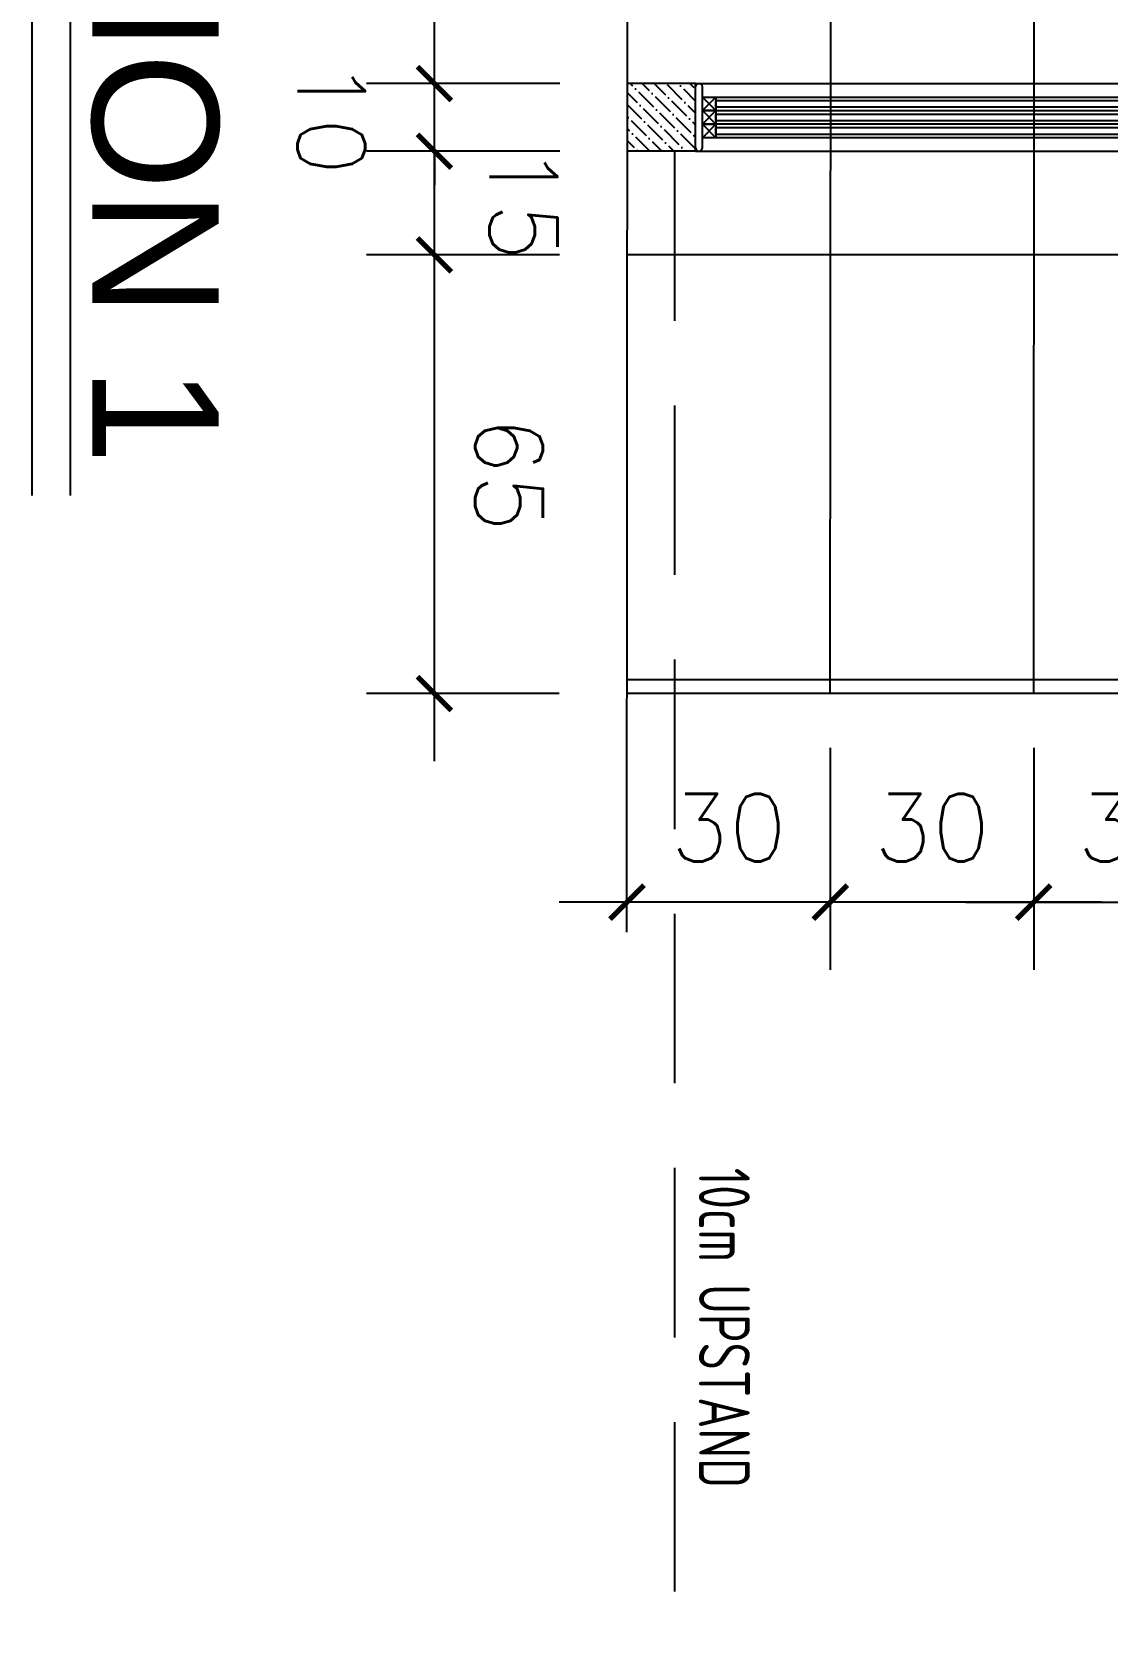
# Model space of a CAD drawing. Header units: centimetres. Extents: x -1797 to 2001, y -8788 to 1856.
# Drawn here: x -1541.3 to -1382.6, y -229.1 to 8.5 of the extents above; entities that cross this region are included whole.
import ezdxf

# ---------------------------------------------------------------- set-up
doc = ezdxf.new("R2010")
doc.units = ezdxf.units.CM
doc.header["$LTSCALE"] = 100
doc.header["$MEASUREMENT"] = 0
doc.set_wipeout_variables(frame=1)
doc.header["$PDMODE"] = 35
doc.linetypes.add('HIDDEN', pattern=[0.375, 0.25, -0.125])
for name, color, linetype in [('DIM', 1, 'Continuous'), ('HATCH-1', 252, 'Continuous'), ('HIDDEN -03', 8, 'HIDDEN'), ('ID_Flooring_02', 127, 'Continuous'), ('TEXT', 3, 'Continuous'), ('Text-1', 3, 'Continuous'), ('WALL-01', 7, 'Continuous'), ('WALL-03', 2, 'Continuous'), ('WALL-04', 1, 'Continuous'), ('WALL-05', 8, 'Continuous')]:
    doc.layers.add(name, color=color, linetype=linetype)
doc.styles.add('ART', font='arial.ttf')
doc.styles.add('HB25Small', font='ARCHSTYL.SHX', dxfattribs={"width": 0.8, "height": 2.5})
doc.styles.add('ISO', font='isocp2.shx', dxfattribs={"width": 0.8})
doc.styles.add('ROMANS', font='romans')
doc.dimstyles.new('AS-17-100', dxfattribs={"dimtxt": 10, "dimasz": 5, "dimexe": 10, "dimexo": 10, "dimgap": 6, "dimtad": 1, "dimtoh": 1, "dimdec": 0, "dimdsep": 46, "dimtxsty": 'ROMANS', "dimblk1": 'ARCHTICK', "dimblk2": 'ARCHTICK', "dimsah": 1, "dimcen": 25, "dimdle": 10, "dimclrd": 1, "dimclre": 1, "dimclrt": 2, "dimadec": 0, "dimazin": 0, "dimtfac": 1, "dimtdec": 0, "dimtofl": 0, "dimtmove": 2, "dimatfit": 3, "dimldrblk": 'ARCHTICK', "dimfxl": 1, "dimtolj": 1, "dimtzin": 0, "dimarcsym": 0})
doc.dimstyles.new('DIM DET', dxfattribs={"dimtxt": 0.05, "dimasz": 0.025, "dimexe": 0.025, "dimexo": 0.025, "dimgap": 0.025, "dimtad": 1, "dimzin": 0, "dimdsep": 46, "dimtxsty": 'ISO', "dimblk": 'ARCHTICK', "dimcen": 0.1, "dimdle": 0.025, "dimclrd": 15, "dimclre": 15, "dimclrt": 2, "dimadec": 0, "dimazin": 0, "dimtfac": 1, "dimtmove": 2, "dimatfit": 0, "dimldrblk": 'ARCHTICK', "dimfxl": 0.17, "dimtzin": 1, "dimarcsym": 0})

# ---------------------------------------------------------------- blocks, each defined once
blk = doc.blocks.new('_ARCHTICK')
at = {"color": 0, "linetype": 'ByBlock', "const_width": 0.15}
blk.add_lwpolyline([(-0.5, -0.5), (0.5, 0.5)], dxfattribs=at)
blk = doc.blocks.new('*D560')
at = {"layer": 'Defpoints', "color": 0, "transparency": 16777216}
for p in [(-1393.54, -87.08), (-1363.54, -87.05), (-1363.54, -119.83)]:
    blk.add_point(p, dxfattribs=at)
at = {"layer": 'DIM', "color": 1, "lineweight": -2, "transparency": 16777216}
for p, q in [((-1393.54, -97.08), (-1393.54, -129.83)), ((-1363.54, -97.05), (-1363.54, -129.83)), ((-1403.54, -119.83), (-1353.54, -119.83))]:
    blk.add_line(p, q, dxfattribs=at)
at = {"layer": 'DIM', "color": 1, "lineweight": -2, "transparency": 16777216, "xscale": 5, "yscale": 5, "zscale": 5, "rotation": 180}
blk.add_blockref('_ARCHTICK', (-1393.54, -119.83), dxfattribs=at)
at = {"layer": 'DIM', "color": 1, "lineweight": -2, "transparency": 16777216, "xscale": 5, "yscale": 5, "zscale": 5}
blk.add_blockref('_ARCHTICK', (-1363.54, -119.83), dxfattribs=at)
at = {"layer": 'DIM', "color": 2, "transparency": 16777216, "insert": (-1378.54, -108.83), "char_height": 10, "attachment_point": 5, "style": 'ROMANS'}
blk.add_mtext('\\A1;30', dxfattribs=at)
blk = doc.blocks.new('shower_d')
at = {"layer": 'HATCH-1'}
h = blk.add_hatch(dxfattribs=at)
h.set_pattern_fill('ANSI36', color=256, scale=10)
h.set_pattern_definition([(45, (32585.1079, -17820.0297), (0.662912607, 2.43067956), [3.125, -0.625, 0, -0.625])])
h.paths.add_polyline_path([(2434.18, -5355.46), (2444.18, -5355.46), (2444.18, -5365.46), (2434.18, -5365.46)])
at = {"layer": 'WALL-01'}
for p, q in [((2444.18, -5355.46), (2434.18, -5355.46)), ((2434.18, -5355.46), (2434.18, -5365.46)), ((2444.18, -5355.46), (2444.18, -5365.46))]:
    blk.add_line(p, q, dxfattribs=at)
at = {"layer": 'WALL-03'}
for p, q in [((2434.18, -5355.46), (2434.18, -5055.58)), ((2444.18, -5355.46), (2444.18, -5055.58))]:
    blk.add_line(p, q, dxfattribs=at)
at = {"layer": 'WALL-04'}
for p, q in [((2445.68, -5289.46), (2445.68, -5229.46)), ((2447.68, -5229.46), (2447.68, -5289.46)), ((2439.68, -5283.46), (2433.68, -5283.46)), ((2439.68, -5283.46), (2445.68, -5283.46)), ((2439.68, -5285.46), (2433.68, -5285.46)), ((2439.68, -5285.46), (2445.68, -5285.46)), ((2445.68, -5289.46), (2447.68, -5289.46)), ((2443.68, -5354.46), (2434.68, -5354.46)), ((2443.68, -5355.46), (2434.68, -5355.46))]:
    blk.add_line(p, q, dxfattribs=at)
for points in [[(2433.68, -5229.46), (2433.68, -5289.46), (2431.68, -5289.46), (2431.68, -5229.46)], [(2436.18, -5352.46), (2438.18, -5352.46), (2438.18, -5354.46), (2436.18, -5354.46)], [(2438.18, -5352.46), (2440.18, -5352.46), (2440.18, -5354.46), (2438.18, -5354.46)], [(2440.18, -5352.46), (2442.18, -5352.46), (2442.18, -5354.46), (2440.18, -5354.46)]]:
    blk.add_lwpolyline(points, close=True, dxfattribs=at)
for points in [[(2436.18, -5283.46), (2436.18, -5235.46)], [(2436.18, -5283.46), (2436.18, -5235.46)], [(2438.18, -5283.46), (2438.18, -5235.46)], [(2438.18, -5235.46), (2438.18, -5283.46)], [(2440.18, -5235.46), (2440.18, -5283.46)], [(2442.18, -5235.46), (2442.18, -5283.46)], [(2436.18, -5352.46), (2436.18, -5285.46)], [(2438.18, -5352.46), (2438.18, -5285.46)], [(2440.18, -5285.46), (2440.18, -5352.46)], [(2442.18, -5285.46), (2442.18, -5352.46)]]:
    blk.add_lwpolyline(points, dxfattribs=at)
for centre, start, end in [((2434.68, -5354.96), 90, 270), ((2443.68, -5354.96), 270, 90)]:
    blk.add_arc(centre, 0.5, start, end, dxfattribs=at)
at = {"layer": 'WALL-05'}
for p, q in [((2438.18, -5354.46), (2436.18, -5352.46)), ((2436.18, -5354.46), (2438.18, -5352.46)), ((2440.18, -5354.46), (2438.18, -5352.46)), ((2438.18, -5354.46), (2440.18, -5352.46)), ((2442.18, -5354.46), (2440.18, -5352.46)), ((2440.18, -5354.46), (2442.18, -5352.46))]:
    blk.add_line(p, q, dxfattribs=at)
for points in [[(2436.68, -5283.46), (2436.68, -5235.46)], [(2437.68, -5235.46), (2437.68, -5283.46)], [(2438.68, -5283.46), (2438.68, -5235.46)], [(2439.68, -5235.46), (2439.68, -5283.46)], [(2440.68, -5283.46), (2440.68, -5235.46)], [(2441.68, -5235.46), (2441.68, -5283.46)], [(2437.68, -5285.46), (2437.68, -5352.46), (2436.68, -5352.46), (2436.68, -5285.46)], [(2439.68, -5285.46), (2439.68, -5352.46), (2438.68, -5352.46), (2438.68, -5285.46)], [(2441.68, -5285.46), (2441.68, -5352.46), (2440.68, -5352.46), (2440.68, -5285.46)]]:
    blk.add_lwpolyline(points, dxfattribs=at)
blk.add_wipeout([(2433.68, -5229.46), (2433.68, -5289.46), (2431.68, -5289.46), (2431.68, -5229.46)]).dxf.layer = 'WALL-04'
blk = doc.blocks.new('*D571')
at = {"layer": 'Defpoints', "color": 0, "transparency": 16777216}
for p in [(-1423.54, -87.05), (-1453.54, -119.83), (-1453.54, -124.28)]:
    blk.add_point(p, dxfattribs=at)
at = {"layer": 'DIM', "color": 1, "lineweight": -2, "transparency": 16777216}
for p, q in [((-1423.54, -97.05), (-1423.54, -129.83)), ((-1453.54, -114.28), (-1453.54, -109.83)), ((-1413.54, -119.83), (-1463.54, -119.83))]:
    blk.add_line(p, q, dxfattribs=at)
at = {"layer": 'DIM', "color": 1, "lineweight": -2, "transparency": 16777216, "xscale": 5, "yscale": 5, "zscale": 5, "rotation": 180}
blk.add_blockref('_ARCHTICK', (-1453.54, -119.83), dxfattribs=at)
at = {"layer": 'DIM', "color": 1, "lineweight": -2, "transparency": 16777216, "xscale": 5, "yscale": 5, "zscale": 5}
blk.add_blockref('_ARCHTICK', (-1423.54, -119.83), dxfattribs=at)
at = {"layer": 'DIM', "color": 2, "transparency": 16777216, "insert": (-1438.54, -108.83), "char_height": 10, "attachment_point": 5, "style": 'ROMANS'}
blk.add_mtext('\\A1;30', dxfattribs=at)
blk = doc.blocks.new('*D572')
at = {"layer": 'Defpoints', "color": 0, "transparency": 16777216}
for p in [(-1423.54, -87.05), (-1393.54, -87.08), (-1423.54, -119.83)]:
    blk.add_point(p, dxfattribs=at)
at = {"layer": 'DIM', "color": 1, "lineweight": -2, "transparency": 16777216}
for p, q in [((-1423.54, -97.05), (-1423.54, -129.83)), ((-1393.54, -97.08), (-1393.54, -129.83)), ((-1383.54, -119.83), (-1433.54, -119.83))]:
    blk.add_line(p, q, dxfattribs=at)
at = {"layer": 'DIM', "color": 1, "lineweight": -2, "transparency": 16777216, "xscale": 5, "yscale": 5, "zscale": 5, "rotation": 180}
blk.add_blockref('_ARCHTICK', (-1423.54, -119.83), dxfattribs=at)
at = {"layer": 'DIM', "color": 1, "lineweight": -2, "transparency": 16777216, "xscale": 5, "yscale": 5, "zscale": 5}
blk.add_blockref('_ARCHTICK', (-1393.54, -119.83), dxfattribs=at)
at = {"layer": 'DIM', "color": 2, "transparency": 16777216, "insert": (-1408.54, -108.83), "char_height": 10, "attachment_point": 5, "style": 'ROMANS'}
blk.add_mtext('\\A1;30', dxfattribs=at)
blk = doc.blocks.new('*D576')
at = {"layer": 'Defpoints', "color": 0, "transparency": 16777216}
for p in [(-1481.95, -24.34), (-1453.47, -24.34), (-1453.54, -89.05, 0)]:
    blk.add_point(p, dxfattribs=at)
at = {"layer": 'DIM', "color": 1, "lineweight": -2, "transparency": 16777216}
for p, q in [((-1481.95, -99.05), (-1481.95, -14.34)), ((-1463.47, -24.34), (-1491.95, -24.34)), ((-1463.54, -89.05), (-1491.95, -89.05))]:
    blk.add_line(p, q, dxfattribs=at)
at = {"layer": 'DIM', "color": 1, "lineweight": -2, "transparency": 16777216, "xscale": 5, "yscale": 5, "zscale": 5}
for p, rotation in [((-1481.95, -24.34), 90), ((-1481.95, -89.05), 270)]:
    blk.add_blockref('_ARCHTICK', p, dxfattribs=dict(at, rotation=rotation))
at = {"layer": 'DIM', "color": 2, "transparency": 16777216, "insert": (-1470.95, -56.7), "char_height": 10, "attachment_point": 5, "rotation": 270, "style": 'ROMANS'}
blk.add_mtext('\\A1;65', dxfattribs=at)
blk = doc.blocks.new('*D577')
at = {"layer": 'Defpoints', "color": 0, "transparency": 16777216}
for p in [(-1481.95, -9.05), (-1453.43, -9.05, 0), (-1453.47, -24.34)]:
    blk.add_point(p, dxfattribs=at)
at = {"layer": 'DIM', "color": 1, "lineweight": -2, "transparency": 16777216}
for p, q in [((-1481.95, -34.34), (-1481.95, 0.95)), ((-1463.43, -9.05), (-1491.95, -9.05)), ((-1463.47, -24.34), (-1491.95, -24.34))]:
    blk.add_line(p, q, dxfattribs=at)
at = {"layer": 'DIM', "color": 1, "lineweight": -2, "transparency": 16777216, "xscale": 5, "yscale": 5, "zscale": 5}
for p, rotation in [((-1481.95, -9.05), 90), ((-1481.95, -24.34), 270)]:
    blk.add_blockref('_ARCHTICK', p, dxfattribs=dict(at, rotation=rotation))
at = {"layer": 'DIM', "color": 2, "transparency": 16777216, "insert": (-1468.81, -16.7), "char_height": 10, "attachment_point": 5, "rotation": 270, "style": 'ROMANS'}
blk.add_mtext('\\A1;15', dxfattribs=at)
blk = doc.blocks.new('*D578')
at = {"layer": 'Defpoints', "color": 0, "transparency": 16777216}
for p in [(-1481.95, 0.95), (-1453.43, 0.95, 0), (-1453.43, -9.05, 0)]:
    blk.add_point(p, dxfattribs=at)
at = {"layer": 'DIM', "color": 1, "lineweight": -2, "transparency": 16777216}
for p, q in [((-1481.95, 0.95), (-1481.95, 5.95)), ((-1463.43, 0.95), (-1491.95, 0.95)), ((-1463.43, -9.05), (-1491.95, -9.05)), ((-1481.95, -9.05), (-1481.95, -14.05))]:
    blk.add_line(p, q, dxfattribs=at)
at = {"layer": 'DIM', "color": 1, "lineweight": -2, "transparency": 16777216, "xscale": 5, "yscale": 5, "zscale": 5}
for p, rotation in [((-1481.95, 0.95), 270), ((-1481.95, -9.05), 90)]:
    blk.add_blockref('_ARCHTICK', p, dxfattribs=dict(at, rotation=rotation))
at = {"layer": 'DIM', "color": 2, "transparency": 16777216, "insert": (-1497.17, -4.05), "char_height": 10, "attachment_point": 5, "rotation": 270, "style": 'ROMANS'}
blk.add_mtext('\\A1;10', dxfattribs=at)
blk = doc.blocks.new('*D579')
at = {"layer": 'Defpoints', "color": 0, "transparency": 16777216}
for p in [(-1481.95, 35.66), (-1453.54, 35.66), (-1453.43, 0.95, 0)]:
    blk.add_point(p, dxfattribs=at)
at = {"layer": 'DIM', "color": 1, "lineweight": -2, "transparency": 16777216}
for p, q in [((-1481.95, -9.05), (-1481.95, 45.66)), ((-1463.54, 35.66), (-1491.95, 35.66)), ((-1463.43, 0.95), (-1491.95, 0.95))]:
    blk.add_line(p, q, dxfattribs=at)
at = {"layer": 'DIM', "color": 1, "lineweight": -2, "transparency": 16777216, "xscale": 5, "yscale": 5, "zscale": 5}
for p, rotation in [((-1481.95, 35.66), 90), ((-1481.95, 0.95), 270)]:
    blk.add_blockref('_ARCHTICK', p, dxfattribs=dict(at, rotation=rotation))
at = {"layer": 'DIM', "color": 2, "transparency": 16777216, "insert": (-1468.81, 18.3), "char_height": 10, "attachment_point": 5, "rotation": 270, "style": 'ROMANS'}
blk.add_mtext('\\A1;35', dxfattribs=at)

msp = doc.modelspace()

# ---------------------------------------------------------------- linework, layer by layer
at = {"layer": 'ID_Flooring_02'}
for p, q in [((-1393.54, -89.05), (-1393.38, 95.66)), ((-1423.54, -89.05), (-1423.42, 48.6)), ((-1143.54, -24.34, 0), (-1453.54, -24.34, 0))]:
    msp.add_line(p, q, dxfattribs=at)
at = {"layer": 'WALL-01'}
for p, q in [((-1453.54, -124.28), (-1453.34, 182.23)), ((-1093.54, -89.05), (-1453.54, -89.05))]:
    msp.add_line(p, q, dxfattribs=at)
at = {"layer": 'WALL-03'}
for p, q in [((-1541.28, -59.82, 0), (-1541.28, 112.66, 0)), ((-1535.64, -59.82, 0), (-1535.64, 112.66, 0))]:
    msp.add_line(p, q, dxfattribs=at)
at = {"layer": 'WALL-04'}
msp.add_line((-1143.54, -87.05), (-1453.54, -87.05), dxfattribs=at)

# ---------------------------------------------------------------- texts
at = {"layer": 'TEXT', "style": 'ART'}
msp.add_text('ELEVATION 1', height=18.6386, rotation=270, dxfattribs=at).set_placement((-1532.43, 112.56, 0))
at = {"layer": 'Text-1', "color": 3, "style": 'HB25Small', "width": 0.8}
msp.add_text('10cm UPSTAND', height=7.5, rotation=270, dxfattribs=at).set_placement((-1442.93, -159.03))

# ---------------------------------------------------------------- dimensions: what is measured, and where the dimension line sits
at = {"layer": 'DIM'}
dim = msp.add_linear_dim(base=(-1481.95, -24.34, 0), p1=(-1453.54, -89.05), p2=(-1453.47, -24.34, 0), angle=270, dimstyle='AS-17-100', dxfattribs=at)
dim.commit()
dim.dimension.update_dxf_attribs({"geometry": '*D576', "text_midpoint": (-1470.95, -56.7, 0)})
for base, p1, p2, picture, middle in [((-1453.54, -119.83), (-1423.54, -87.05), (-1453.54, -124.28), '*D571', (-1438.54, -108.83)), ((-1423.54, -119.83), (-1393.54, -87.08), (-1423.54, -87.05), '*D572', (-1408.54, -108.83)), ((-1363.54, -119.83), (-1393.54, -87.08), (-1363.54, -87.05), '*D560', (-1378.54, -108.83))]:
    dim = msp.add_linear_dim(base=base, p1=p1, p2=p2, dimstyle='AS-17-100', dxfattribs=at)
    dim.commit()
    dim.dimension.update_dxf_attribs({"geometry": picture, "text_midpoint": middle})

# ---------------------------------------------------------------- next in the draw order: block references
at = {"layer": 'WALL-01', "rotation": 270}
msp.add_blockref('shower_d', (3912.04, 2435.13), dxfattribs=at)

# ---------------------------------------------------------------- next in the draw order: dimensions: what is measured, and where the dimension line sits
at = {"layer": 'DIM'}
for base, p1, p2, picture, middle in [((-1481.95, 35.66, 0), (-1453.43, 0.95), (-1453.54, 35.66, 0), '*D579', (-1468.81, 18.3, 0)), ((-1481.95, 0.95, 0), (-1453.43, -9.05), (-1453.43, 0.95), '*D578', (-1497.17, -4.05, 0)), ((-1481.95, -9.05, 0), (-1453.47, -24.34, 0), (-1453.43, -9.05), '*D577', (-1468.81, -16.7, 0))]:
    dim = msp.add_linear_dim(base=base, p1=p1, p2=p2, angle=270, dimstyle='AS-17-100', dxfattribs=at)
    dim.commit()
    dim.dimension.update_dxf_attribs({"geometry": picture, "text_midpoint": middle, "dimtype": 160})

# ---------------------------------------------------------------- next in the draw order: leaders
at = {"layer": 'HIDDEN -03'}
msp.add_leader([(-1446.52, -9.05), (-1446.52, -229.1)], dimstyle='DIM DET', override={"dimasz": 0.04, "dimtad": 0, "dimclrd": 251, "dimldrblk": 'Dot', "dimfxl": 0.1}, dxfattribs=at)

doc.saveas('drawing.dxf')
